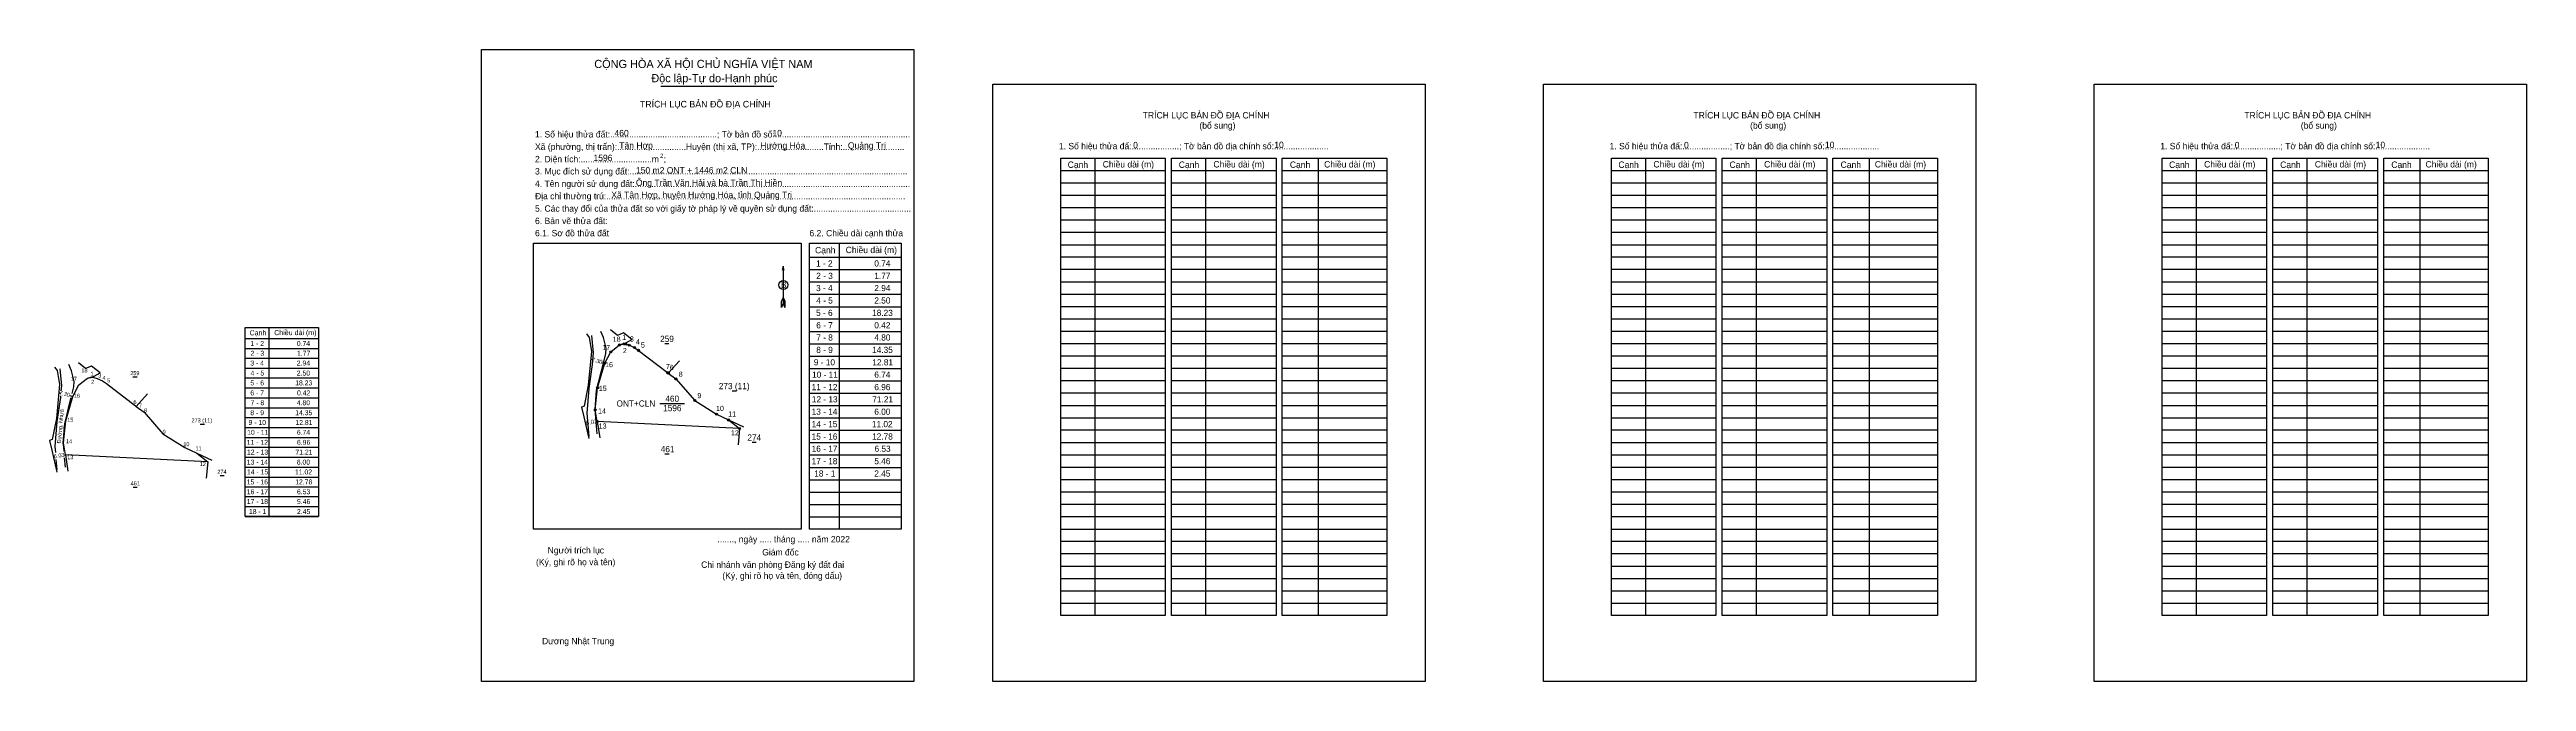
# Model space of a CAD drawing. Extents: x 550584 to 551821, y 1841080 to 1841396.
import ezdxf

# ---------------------------------------------------------------- set-up
doc = ezdxf.new("R2010")
doc.units = 0
for name, color, linetype in [('Level 1', 7, 'Continuous'), ('Level 10', 7, 'Continuous'), ('Level 11', 7, 'Continuous'), ('Level 13', 7, 'Continuous'), ('Level 2', 7, 'Continuous'), ('Level 22', 7, 'Continuous'), ('Level 23', 7, 'Continuous'), ('Level 27', 7, 'Continuous'), ('Level 36', 7, 'Continuous'), ('Level 52', 7, 'Continuous'), ('Level 6', 7, 'Continuous'), ('Level 7', 7, 'Continuous'), ('Level 9', 7, 'Continuous')]:
    doc.layers.add(name, color=color, linetype=linetype)

msp = doc.modelspace()

# ---------------------------------------------------------------- linework, layer by layer
at = {"layer": 'Level 1'}
for p, q in [((550799.4, 1841396.4), (550799.4, 1841396.4)), ((551054.8, 1841379.1), (551054.8, 1841379.1)), ((551105.7, 1841342.1), (551105.7, 1841113.5)), ((551161, 1841342.1), (551161, 1841113.5)), ((551217.4, 1841342.1), (551217.4, 1841113.5)), ((551380.8, 1841342.1), (551380.8, 1841113.5)), ((551436.1, 1841342.1), (551436.1, 1841113.5)), ((551492.5, 1841342.1), (551492.5, 1841113.5)), ((551655.9, 1841342.1), (551655.9, 1841113.5)), ((551711.2, 1841342.1), (551711.2, 1841113.5)), ((551767.6, 1841342.1), (551767.6, 1841113.5)), ((551088.7, 1841335.9), (551140.9, 1841335.9)), ((551088.7, 1841329.7), (551140.9, 1841329.7)), ((551144, 1841335.9), (551196.3, 1841335.9)), ((551144, 1841329.7), (551196.3, 1841329.7)), ((551199.4, 1841335.9), (551251.6, 1841335.9)), ((551199.4, 1841329.7), (551251.6, 1841329.7)), ((551363.8, 1841335.9), (551416, 1841335.9)), ((551363.8, 1841329.7), (551416, 1841329.7)), ((551419.1, 1841335.9), (551471.4, 1841335.9)), ((551419.1, 1841329.7), (551471.4, 1841329.7)), ((551474.5, 1841335.9), (551526.7, 1841335.9)), ((551474.5, 1841329.7), (551526.7, 1841329.7)), ((551638.9, 1841335.9), (551691.1, 1841335.9)), ((551638.9, 1841329.7), (551691.1, 1841329.7)), ((551694.3, 1841335.9), (551746.5, 1841335.9)), ((551694.3, 1841329.7), (551746.5, 1841329.7)), ((551749.6, 1841335.9), (551801.8, 1841335.9)), ((551749.6, 1841329.7), (551801.8, 1841329.7)), ((551088.7, 1841323.5), (551140.9, 1841323.5)), ((551088.7, 1841317.4), (551140.9, 1841317.4)), ((551144, 1841323.5), (551196.3, 1841323.5)), ((551144, 1841317.4), (551196.3, 1841317.4)), ((551199.4, 1841323.5), (551251.6, 1841323.5)), ((551199.4, 1841317.4), (551251.6, 1841317.4)), ((551363.8, 1841323.5), (551416, 1841323.5)), ((551363.8, 1841317.4), (551416, 1841317.4)), ((551419.1, 1841323.5), (551471.4, 1841323.5)), ((551419.1, 1841317.4), (551471.4, 1841317.4)), ((551474.5, 1841323.5), (551526.7, 1841323.5)), ((551474.5, 1841317.4), (551526.7, 1841317.4)), ((551638.9, 1841323.5), (551691.1, 1841323.5)), ((551638.9, 1841317.4), (551691.1, 1841317.4)), ((551694.3, 1841323.5), (551746.5, 1841323.5)), ((551694.3, 1841317.4), (551746.5, 1841317.4)), ((551749.6, 1841323.5), (551801.8, 1841323.5)), ((551749.6, 1841317.4), (551801.8, 1841317.4)), ((551088.7, 1841311.2), (551140.9, 1841311.2)), ((551088.7, 1841305), (551140.9, 1841305)), ((551144, 1841311.2), (551196.3, 1841311.2)), ((551144, 1841305), (551196.3, 1841305)), ((551199.4, 1841311.2), (551251.6, 1841311.2)), ((551199.4, 1841305), (551251.6, 1841305)), ((551363.8, 1841311.2), (551416, 1841311.2)), ((551363.8, 1841305), (551416, 1841305)), ((551419.1, 1841311.2), (551471.4, 1841311.2)), ((551419.1, 1841305), (551471.4, 1841305)), ((551474.5, 1841311.2), (551526.7, 1841311.2)), ((551474.5, 1841305), (551526.7, 1841305)), ((551638.9, 1841311.2), (551691.1, 1841311.2)), ((551638.9, 1841305), (551691.1, 1841305)), ((551694.3, 1841311.2), (551746.5, 1841311.2)), ((551694.3, 1841305), (551746.5, 1841305)), ((551749.6, 1841311.2), (551801.8, 1841311.2)), ((551749.6, 1841305), (551801.8, 1841305)), ((550825.4, 1841299.5), (550825.4, 1841299.5)), ((550963.2, 1841292.6), (551009, 1841292.6)), ((550978.1, 1841299.5), (550978.1, 1841156.6)), ((551088.7, 1841298.8), (551140.9, 1841298.8)), ((551088.7, 1841292.7), (551140.9, 1841292.7)), ((551144, 1841298.8), (551196.3, 1841298.8)), ((551144, 1841292.7), (551196.3, 1841292.7)), ((551199.4, 1841298.8), (551251.6, 1841298.8)), ((551199.4, 1841292.7), (551251.6, 1841292.7)), ((551363.8, 1841298.8), (551416, 1841298.8)), ((551363.8, 1841292.7), (551416, 1841292.7)), ((551419.1, 1841298.8), (551471.4, 1841298.8)), ((551419.1, 1841292.7), (551471.4, 1841292.7)), ((551474.5, 1841298.8), (551526.7, 1841298.8)), ((551474.5, 1841292.7), (551526.7, 1841292.7)), ((551638.9, 1841298.8), (551691.1, 1841298.8)), ((551638.9, 1841292.7), (551691.1, 1841292.7)), ((551694.3, 1841298.8), (551746.5, 1841298.8)), ((551694.3, 1841292.7), (551746.5, 1841292.7)), ((551749.6, 1841298.8), (551801.8, 1841298.8)), ((551749.6, 1841292.7), (551801.8, 1841292.7)), ((550950.1, 1841288.1), (550950.1, 1841269.4)), ((550963.2, 1841286.4), (551009, 1841286.4)), ((550963.2, 1841280.2), (551009, 1841280.2)), ((551088.7, 1841286.5), (551140.9, 1841286.5)), ((551088.7, 1841280.3), (551140.9, 1841280.3)), ((551144, 1841286.5), (551196.3, 1841286.5)), ((551144, 1841280.3), (551196.3, 1841280.3)), ((551199.4, 1841286.5), (551251.6, 1841286.5)), ((551199.4, 1841280.3), (551251.6, 1841280.3)), ((551363.8, 1841286.5), (551416, 1841286.5)), ((551363.8, 1841280.3), (551416, 1841280.3)), ((551419.1, 1841286.5), (551471.4, 1841286.5)), ((551419.1, 1841280.3), (551471.4, 1841280.3)), ((551474.5, 1841286.5), (551526.7, 1841286.5)), ((551474.5, 1841280.3), (551526.7, 1841280.3)), ((551638.9, 1841286.5), (551691.1, 1841286.5)), ((551638.9, 1841280.3), (551691.1, 1841280.3)), ((551694.3, 1841286.5), (551746.5, 1841286.5)), ((551694.3, 1841280.3), (551746.5, 1841280.3)), ((551749.6, 1841286.5), (551801.8, 1841286.5)), ((551749.6, 1841280.3), (551801.8, 1841280.3)), ((550950.1, 1841272.5), (550949.3, 1841270.6)), ((550949.3, 1841267.5), (550949.3, 1841270.6)), ((550950.1, 1841269.4), (550949.3, 1841267.5)), ((550950.1, 1841272.5), (550950.9, 1841270.6)), ((550950.1, 1841272.2), (550950.9, 1841270.3)), ((550950.1, 1841271.9), (550950.9, 1841270)), ((550950.1, 1841271.7), (550950.9, 1841269.7)), ((550950.1, 1841271.4), (550950.9, 1841269.5)), ((550950.1, 1841271.1), (550950.9, 1841269.2)), ((550950.1, 1841270.9), (550950.9, 1841268.9)), ((550950.1, 1841270.6), (550950.9, 1841268.6)), ((550950.1, 1841270.3), (550950.9, 1841268.4)), ((550950.1, 1841270.1), (550950.9, 1841268.1)), ((550950.1, 1841269.8), (550950.9, 1841267.8)), ((550950.1, 1841269.4), (550950.9, 1841267.5)), ((550950.9, 1841267.5), (550950.9, 1841270.6)), ((550963.2, 1841274), (551009, 1841274)), ((550963.2, 1841267.8), (551009, 1841267.8)), ((551088.7, 1841274.1), (551140.9, 1841274.1)), ((551088.7, 1841267.9), (551140.9, 1841267.9)), ((551144, 1841274.1), (551196.3, 1841274.1)), ((551144, 1841267.9), (551196.3, 1841267.9)), ((551199.4, 1841274.1), (551251.6, 1841274.1)), ((551199.4, 1841267.9), (551251.6, 1841267.9)), ((551363.8, 1841274.1), (551416, 1841274.1)), ((551363.8, 1841267.9), (551416, 1841267.9)), ((551419.1, 1841274.1), (551471.4, 1841274.1)), ((551419.1, 1841267.9), (551471.4, 1841267.9)), ((551474.5, 1841274.1), (551526.7, 1841274.1)), ((551474.5, 1841267.9), (551526.7, 1841267.9)), ((551638.9, 1841274.1), (551691.1, 1841274.1)), ((551638.9, 1841267.9), (551691.1, 1841267.9)), ((551694.3, 1841274.1), (551746.5, 1841274.1)), ((551694.3, 1841267.9), (551746.5, 1841267.9)), ((551749.6, 1841274.1), (551801.8, 1841274.1)), ((551749.6, 1841267.9), (551801.8, 1841267.9)), ((550963.2, 1841261.7), (551009, 1841261.7)), ((550963.2, 1841255.5), (551009, 1841255.5)), ((551088.7, 1841261.8), (551140.9, 1841261.8)), ((551088.7, 1841255.6), (551140.9, 1841255.6)), ((551144, 1841261.8), (551196.3, 1841261.8)), ((551144, 1841255.6), (551196.3, 1841255.6)), ((551199.4, 1841261.8), (551251.6, 1841261.8)), ((551199.4, 1841255.6), (551251.6, 1841255.6)), ((551363.8, 1841261.8), (551416, 1841261.8)), ((551363.8, 1841255.6), (551416, 1841255.6)), ((551419.1, 1841261.8), (551471.4, 1841261.8)), ((551419.1, 1841255.6), (551471.4, 1841255.6)), ((551474.5, 1841261.8), (551526.7, 1841261.8)), ((551474.5, 1841255.6), (551526.7, 1841255.6)), ((551638.9, 1841261.8), (551691.1, 1841261.8)), ((551638.9, 1841255.6), (551691.1, 1841255.6)), ((551694.3, 1841261.8), (551746.5, 1841261.8)), ((551694.3, 1841255.6), (551746.5, 1841255.6)), ((551749.6, 1841261.8), (551801.8, 1841261.8)), ((551749.6, 1841255.6), (551801.8, 1841255.6)), ((550963.2, 1841249.3), (551009, 1841249.3)), ((550963.2, 1841243.1), (551009, 1841243.1)), ((551088.7, 1841249.4), (551140.9, 1841249.4)), ((551088.7, 1841243.2), (551140.9, 1841243.2)), ((551144, 1841249.4), (551196.3, 1841249.4)), ((551144, 1841243.2), (551196.3, 1841243.2)), ((551199.4, 1841249.4), (551251.6, 1841249.4)), ((551199.4, 1841243.2), (551251.6, 1841243.2)), ((551363.8, 1841249.4), (551416, 1841249.4)), ((551363.8, 1841243.2), (551416, 1841243.2)), ((551419.1, 1841249.4), (551471.4, 1841249.4)), ((551419.1, 1841243.2), (551471.4, 1841243.2)), ((551474.5, 1841249.4), (551526.7, 1841249.4)), ((551474.5, 1841243.2), (551526.7, 1841243.2)), ((551638.9, 1841249.4), (551691.1, 1841249.4)), ((551638.9, 1841243.2), (551691.1, 1841243.2)), ((551694.3, 1841249.4), (551746.5, 1841249.4)), ((551694.3, 1841243.2), (551746.5, 1841243.2)), ((551749.6, 1841249.4), (551801.8, 1841249.4)), ((551749.6, 1841243.2), (551801.8, 1841243.2)), ((550963.2, 1841237), (551009, 1841237)), ((550963.2, 1841230.8), (551009, 1841230.8)), ((551088.7, 1841237.1), (551140.9, 1841237.1)), ((551088.7, 1841230.9), (551140.9, 1841230.9)), ((551144, 1841237.1), (551196.3, 1841237.1)), ((551144, 1841230.9), (551196.3, 1841230.9)), ((551199.4, 1841237.1), (551251.6, 1841237.1)), ((551199.4, 1841230.9), (551251.6, 1841230.9)), ((551363.8, 1841237.1), (551416, 1841237.1)), ((551363.8, 1841230.9), (551416, 1841230.9)), ((551419.1, 1841237.1), (551471.4, 1841237.1)), ((551419.1, 1841230.9), (551471.4, 1841230.9)), ((551474.5, 1841237.1), (551526.7, 1841237.1)), ((551474.5, 1841230.9), (551526.7, 1841230.9)), ((551638.9, 1841237.1), (551691.1, 1841237.1)), ((551638.9, 1841230.9), (551691.1, 1841230.9)), ((551694.3, 1841237.1), (551746.5, 1841237.1)), ((551694.3, 1841230.9), (551746.5, 1841230.9)), ((551749.6, 1841237.1), (551801.8, 1841237.1)), ((551749.6, 1841230.9), (551801.8, 1841230.9)), ((550963.2, 1841224.6), (551009, 1841224.6)), ((550963.2, 1841218.4), (551009, 1841218.4)), ((551088.7, 1841224.7), (551140.9, 1841224.7)), ((551088.7, 1841218.5), (551140.9, 1841218.5)), ((551144, 1841224.7), (551196.3, 1841224.7)), ((551144, 1841218.5), (551196.3, 1841218.5)), ((551199.4, 1841224.7), (551251.6, 1841224.7)), ((551199.4, 1841218.5), (551251.6, 1841218.5)), ((551363.8, 1841224.7), (551416, 1841224.7)), ((551363.8, 1841218.5), (551416, 1841218.5)), ((551419.1, 1841224.7), (551471.4, 1841224.7)), ((551419.1, 1841218.5), (551471.4, 1841218.5)), ((551474.5, 1841224.7), (551526.7, 1841224.7)), ((551474.5, 1841218.5), (551526.7, 1841218.5)), ((551638.9, 1841224.7), (551691.1, 1841224.7)), ((551638.9, 1841218.5), (551691.1, 1841218.5)), ((551694.3, 1841224.7), (551746.5, 1841224.7)), ((551694.3, 1841218.5), (551746.5, 1841218.5)), ((551749.6, 1841224.7), (551801.8, 1841224.7)), ((551749.6, 1841218.5), (551801.8, 1841218.5)), ((550963.2, 1841212.2), (551009, 1841212.2)), ((550963.2, 1841206.1), (551009, 1841206.1)), ((551088.7, 1841212.3), (551140.9, 1841212.3)), ((551088.7, 1841206.2), (551140.9, 1841206.2)), ((551144, 1841212.3), (551196.3, 1841212.3)), ((551144, 1841206.2), (551196.3, 1841206.2)), ((551199.4, 1841212.3), (551251.6, 1841212.3)), ((551199.4, 1841206.2), (551251.6, 1841206.2)), ((551363.8, 1841212.3), (551416, 1841212.3)), ((551363.8, 1841206.2), (551416, 1841206.2)), ((551419.1, 1841212.3), (551471.4, 1841212.3)), ((551419.1, 1841206.2), (551471.4, 1841206.2)), ((551474.5, 1841212.3), (551526.7, 1841212.3)), ((551474.5, 1841206.2), (551526.7, 1841206.2)), ((551638.9, 1841212.3), (551691.1, 1841212.3)), ((551638.9, 1841206.2), (551691.1, 1841206.2)), ((551694.3, 1841212.3), (551746.5, 1841212.3)), ((551694.3, 1841206.2), (551746.5, 1841206.2)), ((551749.6, 1841212.3), (551801.8, 1841212.3)), ((551749.6, 1841206.2), (551801.8, 1841206.2)), ((550963.2, 1841199.9), (551009, 1841199.9)), ((550963.2, 1841193.7), (551009, 1841193.7)), ((551088.7, 1841200), (551140.9, 1841200)), ((551088.7, 1841193.8), (551140.9, 1841193.8)), ((551144, 1841200), (551196.3, 1841200)), ((551144, 1841193.8), (551196.3, 1841193.8)), ((551199.4, 1841200), (551251.6, 1841200)), ((551199.4, 1841193.8), (551251.6, 1841193.8)), ((551363.8, 1841200), (551416, 1841200)), ((551363.8, 1841193.8), (551416, 1841193.8)), ((551419.1, 1841200), (551471.4, 1841200)), ((551419.1, 1841193.8), (551471.4, 1841193.8)), ((551474.5, 1841200), (551526.7, 1841200)), ((551474.5, 1841193.8), (551526.7, 1841193.8)), ((551638.9, 1841200), (551691.1, 1841200)), ((551638.9, 1841193.8), (551691.1, 1841193.8)), ((551694.3, 1841200), (551746.5, 1841200)), ((551694.3, 1841193.8), (551746.5, 1841193.8)), ((551749.6, 1841200), (551801.8, 1841200)), ((551749.6, 1841193.8), (551801.8, 1841193.8)), ((550963.2, 1841187.5), (551009, 1841187.5)), ((550963.2, 1841181.3), (551009, 1841181.3)), ((551088.7, 1841187.6), (551140.9, 1841187.6)), ((551088.7, 1841181.4), (551140.9, 1841181.4)), ((551144, 1841187.6), (551196.3, 1841187.6)), ((551144, 1841181.4), (551196.3, 1841181.4)), ((551199.4, 1841187.6), (551251.6, 1841187.6)), ((551199.4, 1841181.4), (551251.6, 1841181.4)), ((551363.8, 1841187.6), (551416, 1841187.6)), ((551363.8, 1841181.4), (551416, 1841181.4)), ((551419.1, 1841187.6), (551471.4, 1841187.6)), ((551419.1, 1841181.4), (551471.4, 1841181.4)), ((551474.5, 1841187.6), (551526.7, 1841187.6)), ((551474.5, 1841181.4), (551526.7, 1841181.4)), ((551638.9, 1841187.6), (551691.1, 1841187.6)), ((551638.9, 1841181.4), (551691.1, 1841181.4)), ((551694.3, 1841187.6), (551746.5, 1841187.6)), ((551694.3, 1841181.4), (551746.5, 1841181.4)), ((551749.6, 1841187.6), (551801.8, 1841187.6)), ((551749.6, 1841181.4), (551801.8, 1841181.4)), ((550963.2, 1841175.2), (551009, 1841175.2)), ((550963.2, 1841169), (551009, 1841169)), ((551088.7, 1841175.3), (551140.9, 1841175.3)), ((551088.7, 1841169.1), (551140.9, 1841169.1)), ((551144, 1841175.3), (551196.3, 1841175.3)), ((551144, 1841169.1), (551196.3, 1841169.1)), ((551199.4, 1841175.3), (551251.6, 1841175.3)), ((551199.4, 1841169.1), (551251.6, 1841169.1)), ((551363.8, 1841175.3), (551416, 1841175.3)), ((551363.8, 1841169.1), (551416, 1841169.1)), ((551419.1, 1841175.3), (551471.4, 1841175.3)), ((551419.1, 1841169.1), (551471.4, 1841169.1)), ((551474.5, 1841175.3), (551526.7, 1841175.3)), ((551474.5, 1841169.1), (551526.7, 1841169.1)), ((551638.9, 1841175.3), (551691.1, 1841175.3)), ((551638.9, 1841169.1), (551691.1, 1841169.1)), ((551694.3, 1841175.3), (551746.5, 1841175.3)), ((551694.3, 1841169.1), (551746.5, 1841169.1)), ((551749.6, 1841175.3), (551801.8, 1841175.3)), ((551749.6, 1841169.1), (551801.8, 1841169.1)), ((550959.1, 1841156.6), (550959.1, 1841156.6)), ((550963.2, 1841162.8), (551009, 1841162.8)), ((551088.7, 1841162.9), (551140.9, 1841162.9)), ((551088.7, 1841156.7), (551140.9, 1841156.7)), ((551144, 1841162.9), (551196.3, 1841162.9)), ((551144, 1841156.7), (551196.3, 1841156.7)), ((551199.4, 1841162.9), (551251.6, 1841162.9)), ((551199.4, 1841156.7), (551251.6, 1841156.7)), ((551363.8, 1841162.9), (551416, 1841162.9)), ((551363.8, 1841156.7), (551416, 1841156.7)), ((551419.1, 1841162.9), (551471.4, 1841162.9)), ((551419.1, 1841156.7), (551471.4, 1841156.7)), ((551474.5, 1841162.9), (551526.7, 1841162.9)), ((551474.5, 1841156.7), (551526.7, 1841156.7)), ((551638.9, 1841162.9), (551691.1, 1841162.9)), ((551638.9, 1841156.7), (551691.1, 1841156.7)), ((551694.3, 1841162.9), (551746.5, 1841162.9)), ((551694.3, 1841156.7), (551746.5, 1841156.7)), ((551749.6, 1841162.9), (551801.8, 1841162.9)), ((551749.6, 1841156.7), (551801.8, 1841156.7)), ((551088.7, 1841150.6), (551140.9, 1841150.6)), ((551088.7, 1841144.4), (551140.9, 1841144.4)), ((551144, 1841150.6), (551196.3, 1841150.6)), ((551144, 1841144.4), (551196.3, 1841144.4)), ((551199.4, 1841150.6), (551251.6, 1841150.6)), ((551199.4, 1841144.4), (551251.6, 1841144.4)), ((551363.8, 1841150.6), (551416, 1841150.6)), ((551363.8, 1841144.4), (551416, 1841144.4)), ((551419.1, 1841150.6), (551471.4, 1841150.6)), ((551419.1, 1841144.4), (551471.4, 1841144.4)), ((551474.5, 1841150.6), (551526.7, 1841150.6)), ((551474.5, 1841144.4), (551526.7, 1841144.4)), ((551638.9, 1841150.6), (551691.1, 1841150.6)), ((551638.9, 1841144.4), (551691.1, 1841144.4)), ((551694.3, 1841150.6), (551746.5, 1841150.6)), ((551694.3, 1841144.4), (551746.5, 1841144.4)), ((551749.6, 1841150.6), (551801.8, 1841150.6)), ((551749.6, 1841144.4), (551801.8, 1841144.4)), ((551088.7, 1841138.2), (551140.9, 1841138.2)), ((551088.7, 1841132), (551140.9, 1841132)), ((551144, 1841138.2), (551196.3, 1841138.2)), ((551144, 1841132), (551196.3, 1841132)), ((551199.4, 1841138.2), (551251.6, 1841138.2)), ((551199.4, 1841132), (551251.6, 1841132)), ((551363.8, 1841138.2), (551416, 1841138.2)), ((551363.8, 1841132), (551416, 1841132)), ((551419.1, 1841138.2), (551471.4, 1841138.2)), ((551419.1, 1841132), (551471.4, 1841132)), ((551474.5, 1841138.2), (551526.7, 1841138.2)), ((551474.5, 1841132), (551526.7, 1841132)), ((551638.9, 1841138.2), (551691.1, 1841138.2)), ((551638.9, 1841132), (551691.1, 1841132)), ((551694.3, 1841138.2), (551746.5, 1841138.2)), ((551694.3, 1841132), (551746.5, 1841132)), ((551749.6, 1841138.2), (551801.8, 1841138.2)), ((551749.6, 1841132), (551801.8, 1841132)), ((551088.7, 1841125.8), (551140.9, 1841125.8)), ((551088.7, 1841119.7), (551140.9, 1841119.7)), ((551144, 1841125.8), (551196.3, 1841125.8)), ((551144, 1841119.7), (551196.3, 1841119.7)), ((551199.4, 1841125.8), (551251.6, 1841125.8)), ((551199.4, 1841119.7), (551251.6, 1841119.7)), ((551363.8, 1841125.8), (551416, 1841125.8)), ((551363.8, 1841119.7), (551416, 1841119.7)), ((551419.1, 1841125.8), (551471.4, 1841125.8)), ((551419.1, 1841119.7), (551471.4, 1841119.7)), ((551474.5, 1841125.8), (551526.7, 1841125.8)), ((551474.5, 1841119.7), (551526.7, 1841119.7)), ((551638.9, 1841125.8), (551691.1, 1841125.8)), ((551638.9, 1841119.7), (551691.1, 1841119.7)), ((551694.3, 1841125.8), (551746.5, 1841125.8)), ((551694.3, 1841119.7), (551746.5, 1841119.7)), ((551749.6, 1841125.8), (551801.8, 1841125.8)), ((551749.6, 1841119.7), (551801.8, 1841119.7)), ((551015.4, 1841080.5), (551015.4, 1841080.5)), ((551270.7, 1841080.5), (551270.7, 1841080.5))]:
    msp.add_line(p, q, dxfattribs=at)
for points in [[(551088.7, 1841342.1), (551140.9, 1841342.1), (551140.9, 1841113.5), (551088.7, 1841113.5)], [(551144, 1841342.1), (551196.3, 1841342.1), (551196.3, 1841113.5), (551144, 1841113.5)], [(551199.4, 1841342.1), (551251.6, 1841342.1), (551251.6, 1841113.5), (551199.4, 1841113.5)], [(551363.8, 1841342.1), (551416, 1841342.1), (551416, 1841113.5), (551363.8, 1841113.5)], [(551419.1, 1841342.1), (551471.4, 1841342.1), (551471.4, 1841113.5), (551419.1, 1841113.5)], [(551474.5, 1841342.1), (551526.7, 1841342.1), (551526.7, 1841113.5), (551474.5, 1841113.5)], [(551638.9, 1841342.1), (551691.1, 1841342.1), (551691.1, 1841113.5), (551638.9, 1841113.5)], [(551694.3, 1841342.1), (551746.5, 1841342.1), (551746.5, 1841113.5), (551694.3, 1841113.5)], [(551749.6, 1841342.1), (551801.8, 1841342.1), (551801.8, 1841113.5), (551749.6, 1841113.5)], [(550825.4, 1841299.5), (550959.1, 1841299.5), (550959.1, 1841156.6), (550825.4, 1841156.6)], [(550963.2, 1841299.5), (551009, 1841299.5), (551009, 1841156.6), (550963.2, 1841156.6)]]:
    msp.add_lwpolyline(points, close=True, dxfattribs=at)
msp.add_lwpolyline([(550950.6, 1841286.1), (550950.1, 1841288.1), (550949.6, 1841286.1)], dxfattribs=at)
msp.add_circle((550950.1, 1841278.7), 2.28, dxfattribs=at)
at = {"layer": 'Level 10'}
for p, q in [((550853.9, 1841241.6), (550855, 1841241.2)), ((550859.4, 1841240), (550860.9, 1841239.6))]:
    msp.add_line(p, q, dxfattribs=at)
msp.add_lwpolyline([(550892.7, 1841234.6), (550896.5, 1841231.7), (550905.9, 1841220.9), (550916.8, 1841214.1), (550922.8, 1841211.2), (550928.3, 1841206.9), (550857.2, 1841210.4), (550856.2, 1841216.3), (550857.4, 1841227.3), (550860.9, 1841239.6), (550864, 1841245.3), (550868.3, 1841248.7), (550870.7, 1841249.2), (550871.4, 1841249.1), (550873.1, 1841248.6), (550875.8, 1841247.4), (550877.8, 1841246), (550892.3, 1841234.9)], close=True, dxfattribs=at)
at = {"layer": 'Level 11'}
for centre in [(550864, 1841245.3), (550868.3, 1841248.7), (550870.7, 1841249.2), (550871.4, 1841249.1), (550873.1, 1841248.6), (550875.8, 1841247.4), (550877.8, 1841246), (550860.9, 1841239.6), (550892.3, 1841234.9), (550892.7, 1841234.6), (550892.7, 1841234.6), (550896.5, 1841231.7), (550857.4, 1841227.3), (550905.9, 1841220.9), (550856.2, 1841216.3), (550857.2, 1841210.4), (550916.8, 1841214.1), (550922.8, 1841211.2), (550928.3, 1841206.9)]:
    msp.add_circle(centre, 0.515, dxfattribs=at)
at = {"layer": 'Level 13'}
for p, q in [((550889, 1841378.1), (550945.4, 1841378.1)), ((550851.2, 1841209.4), (550851.6, 1841209.5)), ((550856.8, 1841210.3), (550857.2, 1841210.4))]:
    msp.add_line(p, q, dxfattribs=at)
at = {"layer": 'Level 2'}
for points in [[(550799.4, 1841396.4), (551015.4, 1841396.4), (551015.4, 1841080.5), (550799.4, 1841080.5)], [(551054.8, 1841379.1), (551270.7, 1841379.1), (551270.7, 1841080.5), (551054.8, 1841080.5)], [(551329.9, 1841379.1), (551545.8, 1841379.1), (551545.8, 1841080.5), (551329.9, 1841080.5)], [(551605, 1841379.1), (551820.9, 1841379.1), (551820.9, 1841080.5), (551605, 1841080.5)]]:
    msp.add_lwpolyline(points, close=True, dxfattribs=at)
at = {"layer": 'Level 22'}
for p, q in [((550860.3, 1841252.4), (550858.9, 1841255.5)), ((550854.4, 1841253.4), (550855.2, 1841244.8)), ((550855.2, 1841244.8), (550854.7, 1841239)), ((550859.3, 1841235.8), (550861.5, 1841244.3)), ((550861.6, 1841247.1), (550860.3, 1841252.4)), ((550861.5, 1841244.3), (550861.6, 1841247.1)), ((550854.7, 1841239), (550853, 1841227)), ((550857.9, 1841230), (550859.3, 1841235.8)), ((550853, 1841227), (550852, 1841214.6)), ((550856.1, 1841216.4), (550856.9, 1841226.1)), ((550856.9, 1841226.1), (550857.9, 1841230)), ((550852, 1841214.6), (550853, 1841203)), ((550856.4, 1841214.2), (550856.1, 1841216.4)), ((550857.2, 1841204.2), (550856.4, 1841214.2))]:
    msp.add_line(p, q, dxfattribs=at)
at = {"layer": 'Level 23'}
for p, q in [((550851.8, 1841254.3), (550853.1, 1841252.5)), ((550853.1, 1841252.5), (550854.3, 1841245.6))]:
    msp.add_line(p, q, dxfattribs=at)
for points in [[(550857.2, 1841210.4), (550856.2, 1841216.3), (550857.4, 1841227.3), (550860.9, 1841239.6), (550864, 1841245.3), (550868.3, 1841248.7), (550871.5, 1841249.7), (550874.5, 1841251.4), (550870.3, 1841254.7), (550867.3, 1841253.5), (550863.8, 1841256.3)], [(550854.3, 1841245.5), (550852.7, 1841228.6), (550850.6, 1841218.1), (550849.3, 1841217.6), (550850.5, 1841212.7), (550853, 1841201.9)]]:
    msp.add_lwpolyline(points, dxfattribs=at)
at = {"layer": 'Level 27'}
for p, q in [((550892.7, 1841234.6), (550898.2, 1841240.8)), ((550857.2, 1841210.4), (550858.5, 1841202.3)), ((550922.8, 1841211.2), (550930.3, 1841207.7)), ((550928.3, 1841206.9), (550927.6, 1841198.7))]:
    msp.add_line(p, q, dxfattribs=at)
at = {"layer": 'Level 7'}
for p, q in [((550681.3, 1841257.5), (550717.9, 1841257.5)), ((550681.3, 1841163), (550681.3, 1841257.5)), ((550693.1, 1841257.5), (550693.1, 1841163)), ((550717.9, 1841257.5), (550717.9, 1841163)), ((550681.3, 1841251.9), (550717.9, 1841251.9)), ((550681.3, 1841247), (550717.9, 1841247)), ((550586.1, 1841237.6), (550587.4, 1841235.9)), ((550587.4, 1841235.9), (550588.6, 1841229)), ((550588.7, 1841236.8), (550589.5, 1841228.2)), ((550594.6, 1841235.8), (550593.2, 1841238.9)), ((550595.9, 1841230.5), (550594.6, 1841235.8)), ((550595.8, 1841227.7), (550595.9, 1841230.5)), ((550625.2, 1841232.8), (550627.3, 1841232.8)), ((550681.3, 1841242.1), (550717.9, 1841242.1)), ((550681.3, 1841237.1), (550717.9, 1841237.1)), ((550681.3, 1841232.2), (550717.9, 1841232.2)), ((550589, 1841222.4), (550587.3, 1841210.4)), ((550588.2, 1841225), (550589.3, 1841224.6)), ((550589.1, 1841223.2), (550589, 1841222.4)), ((550589.5, 1841228.2), (550589.3, 1841225.8)), ((550592.2, 1841213.4), (550593.5, 1841219.2)), ((550593.5, 1841219.2), (550594.4, 1841222.5)), ((550593.7, 1841223.4), (550595.2, 1841223)), ((550594.9, 1841224.4), (550595.8, 1841227.7)), ((550626.9, 1841218), (550632.5, 1841224.2)), ((550681.3, 1841227.2), (550717.9, 1841227.2)), ((550681.3, 1841222.3), (550717.9, 1841222.3)), ((550587.3, 1841210.4), (550586.2, 1841198)), ((550590.4, 1841199.8), (550591.2, 1841209.5)), ((550591.2, 1841209.5), (550592.2, 1841213.4)), ((550658.9, 1841209.1), (550661, 1841209.1)), ((550681.3, 1841217.3), (550717.9, 1841217.3)), ((550681.3, 1841212.4), (550717.9, 1841212.4)), ((550681.3, 1841207.5), (550717.9, 1841207.5)), ((550586.2, 1841198), (550586.5, 1841194.9)), ((550590.7, 1841197.6), (550590.4, 1841199.8)), ((550590.9, 1841195.5), (550590.7, 1841197.6)), ((550591.1, 1841193.7), (550591.5, 1841193.8)), ((550591.5, 1841193.8), (550592.8, 1841185.7)), ((550657.1, 1841194.6), (550664.6, 1841191.1)), ((550681.3, 1841202.5), (550717.9, 1841202.5)), ((550681.3, 1841197.6), (550717.9, 1841197.6)), ((550585.5, 1841192.8), (550585.8, 1841192.9)), ((550586.8, 1841191.5), (550587.3, 1841186.4)), ((550591.5, 1841187.6), (550591.1, 1841192.3)), ((550662.6, 1841190.3), (550661.9, 1841182.1)), ((550668.8, 1841183.5), (550670.9, 1841183.5)), ((550681.3, 1841192.6), (550717.9, 1841192.6)), ((550681.3, 1841187.7), (550717.9, 1841187.7)), ((550681.3, 1841182.7), (550717.9, 1841182.7)), ((550625.3, 1841177.7), (550627.4, 1841177.7)), ((550681.3, 1841177.8), (550717.9, 1841177.8)), ((550681.3, 1841172.9), (550717.9, 1841172.9)), ((550681.3, 1841167.9), (550717.9, 1841167.9)), ((550681.3, 1841163), (550717.9, 1841163)), ((550717.9, 1841163), (550681.3, 1841163))]:
    msp.add_line(p, q, dxfattribs=at)
for points in [[(550591.5, 1841193.8), (550590.5, 1841199.7), (550591.7, 1841210.7), (550595.2, 1841223), (550598.3, 1841228.7), (550602.6, 1841232.1), (550605.8, 1841233.1), (550608.8, 1841234.8), (550604.6, 1841238.1), (550601.6, 1841236.9), (550598.1, 1841239.7)], [(550588.5, 1841228.9), (550587, 1841212), (550584.9, 1841201.5), (550583.6, 1841201), (550584.7, 1841196.1), (550587.3, 1841185.2)]]:
    msp.add_lwpolyline(points, dxfattribs=at)
msp.add_lwpolyline([(550626.9, 1841218), (550630.8, 1841215.1), (550640.2, 1841204.3), (550651.1, 1841197.5), (550657.1, 1841194.6), (550662.6, 1841190.3), (550591.5, 1841193.8), (550590.5, 1841199.7), (550591.7, 1841210.7), (550595.2, 1841223), (550598.3, 1841228.7), (550602.6, 1841232.1), (550605, 1841232.6), (550605.7, 1841232.5), (550607.4, 1841232), (550610.1, 1841230.8), (550612.1, 1841229.4), (550626.6, 1841218.3)], close=True, dxfattribs=at)
at = {"layer": 'Level 9'}
for p, q in [((550890.9, 1841249.4), (550893, 1841249.4)), ((550888.4, 1841219.5), (550900.7, 1841219.5)), ((550924.6, 1841225.7), (550926.7, 1841225.7)), ((550891, 1841194.3), (550893.1, 1841194.3)), ((550934.5, 1841200.1), (550936.6, 1841200.1))]:
    msp.add_line(p, q, dxfattribs=at)

# ---------------------------------------------------------------- texts
at = {"layer": 'Level 1'}
for s, height, p in [('TRÍCH LỤC BẢN ĐỒ ĐỊA CHÍNH', 3.295, (550878.5, 1841367.4)), ('1. Số hiệu thửa đất:.............................................; Tờ bản đồ số:.........................................................', 3.1922, (550826.1, 1841352.4)), ('TRÍCH LỤC BẢN ĐỒ ĐỊA CHÍNH', 3.192, (551129.7, 1841361.9)), ('(bổ sung)', 3.19, (551158, 1841356.8)), ('TRÍCH LỤC BẢN ĐỒ ĐỊA CHÍNH', 3.192, (551404.8, 1841361.9)), ('(bổ sung)', 3.19, (551433.1, 1841356.8)), ('TRÍCH LỤC BẢN ĐỒ ĐỊA CHÍNH', 3.192, (551680, 1841361.9)), ('(bổ sung)', 3.19, (551708.2, 1841356.8)), ('Xã (phường, thị trấn):.............................Huyện (thị xã, TP):............................Tỉnh:..........................', 3.1922, (550826.1, 1841346.2)), ('2. Diện tích:..............................m  ;', 3.192, (550826.1, 1841340)), ('2', 2.06, (550888.6, 1841342.2)), ('1. Số hiệu thửa đấ:....................; Tờ bản đồ địa chính số:.......................', 3.192, (551087.8, 1841346.5)), ('1. Số hiệu thửa đấ:....................; Tờ bản đồ địa chính số:.......................', 3.192, (551362.9, 1841346.5)), ('1. Số hiệu thửa đấ:....................; Tờ bản đồ địa chính số:.......................', 3.192, (551638, 1841346.5)), ('3. Mục đích sử dụng đất:.....................................................................................................................', 3.1922, (550826.1, 1841333.9)), ('4. Tên người sử dụng đất:....................................................................................................................', 3.1922, (550826.1, 1841327.7)), ('Cạnh', 3.19, (551092.2, 1841337.2)), ('Chiều dài (m)', 3.192, (551109.7, 1841337.4)), ('Cạnh', 3.19, (551147.7, 1841337.2)), ('Chiều dài (m)', 3.192, (551165, 1841337.4)), ('Cạnh', 3.19, (551203.2, 1841337.2)), ('Chiều dài (m)', 3.192, (551220.3, 1841337.4)), ('Cạnh', 3.19, (551367.3, 1841337.2)), ('Chiều dài (m)', 3.192, (551384.8, 1841337.4)), ('Cạnh', 3.19, (551422.8, 1841337.2)), ('Chiều dài (m)', 3.192, (551440.1, 1841337.4)), ('Cạnh', 3.19, (551478.3, 1841337.2)), ('Chiều dài (m)', 3.192, (551495.4, 1841337.4)), ('Cạnh', 3.19, (551642.4, 1841337.2)), ('Chiều dài (m)', 3.192, (551659.9, 1841337.4)), ('Cạnh', 3.19, (551697.9, 1841337.2)), ('Chiều dài (m)', 3.192, (551715.2, 1841337.4)), ('Cạnh', 3.19, (551753.4, 1841337.2)), ('Chiều dài (m)', 3.192, (551770.5, 1841337.4)), ('Địa chỉ thường trú:..............................................................................................................................', 3.1922, (550826.1, 1841321.5)), ('5. Các thay đổi của thửa đất so với giấy tờ pháp lý về quyền sử dụng đất:.........................................', 3.1922, (550826.1, 1841315.3)), ('6. Bản vẽ thửa đất:', 3.192, (550826.1, 1841309.1)), ('6.1. Sơ đồ thửa đất', 3.192, (550826.1, 1841303)), ('6.2. Chiều dài cạnh thửa', 3.192, (550963.2, 1841303)), ('Cạnh', 3.19, (550966, 1841294.5)), ('Chiều dài (m)', 3.192, (550981.3, 1841294.6)), ('B', 3.09, (550949, 1841277.2)), ('Người trích lục', 3.192, (550832.4, 1841144.5)), ('......., ngày ..... tháng ..... năm 2022', 3.192, (550917.2, 1841150)), ('Giám đốc', 3.19, (550939.6, 1841143.5)), ('(Ký, ghi rõ họ và tên)', 3.192, (550826.6, 1841138.6)), ('Chi nhánh văn phòng Đăng ký đất đai', 3.192, (550909.1, 1841137.3)), ('(Ký, ghi rõ họ và tên, đóng dấu)', 3.192, (550919.7, 1841131.8)), ('Dương Nhật Trung', 3.192, (550829.6, 1841099.1))]:
    msp.add_text(s, height=height, dxfattribs=at).set_placement(p)
at = {"layer": 'Level 10'}
msp.add_text('7.30', height=2, rotation=343.9622, dxfattribs=at).set_placement((550854.3, 1841240.6))
at = {"layer": 'Level 13'}
for s, height, p in [('CỘNG HÒA XÃ HỘI CHỦ NGHĨA VIỆT NAM', 4.078, (550855.7, 1841387.1)), ('Độc lập-Tự do-Hạnh phúc', 4.078, (550884.2, 1841380)), ('ONT+CLN', 3.09, (550866.8, 1841217.9)), ('1596', 3.09, (550890.1, 1841215.6)), ('460', 3.09, (550891.2, 1841220.3))]:
    msp.add_text(s, height=height, dxfattribs=at).set_placement(p)
msp.add_text('6.03', height=2.2, rotation=9.167, dxfattribs=at).set_placement((550851.6, 1841208.6))
at = {"layer": 'Level 36'}
for s, p in [('259', (550888.6, 1841250.2)), ('273 (11)', (550917.9, 1841226.6)), ('461', (550888.9, 1841195.1)), ('274', (550932.2, 1841200.9))]:
    msp.add_text(s, height=3.09, dxfattribs=at).set_placement(p)
at = {"layer": 'Level 52'}
for s, p in [('1 - 2', (550966.5, 1841287.9)), ('2 - 3', (550966.6, 1841281.7)), ('0.74', (550995.6, 1841287.9)), ('1.77', (550995.6, 1841281.7)), ('3 - 4', (550966.5, 1841275.6)), ('4 - 5', (550966.6, 1841269.4)), ('2.94', (550995.6, 1841275.6)), ('2.50', (550995.6, 1841269.4)), ('5 - 6', (550966.5, 1841263.2)), ('6 - 7', (550966.6, 1841257)), ('18.23', (550994.5, 1841263.2)), ('0.42', (550995.6, 1841257)), ('8 - 9', (550966.6, 1841244.7)), ('7 - 8', (550966.6, 1841250.9)), ('14.35', (550994.5, 1841244.7)), ('4.80', (550995.6, 1841250.9)), ('10 - 11', (550964.5, 1841232.3)), ('9 - 10', (550965.4, 1841238.5)), ('12.81', (550994.6, 1841238.5)), ('6.74', (550995.6, 1841232.3)), ('11 - 12', (550964.3, 1841226.1)), ('12 - 13', (550964.4, 1841220)), ('71.21', (550994.6, 1841220)), ('6.96', (550995.6, 1841226.1)), ('13 - 14', (550964.3, 1841213.8)), ('14 - 15', (550964.3, 1841207.6)), ('11.02', (550994.4, 1841207.6)), ('6.00', (550995.6, 1841213.8)), ('15 - 16', (550964.3, 1841201.4)), ('16 - 17', (550964.3, 1841195.3)), ('12.78', (550994.5, 1841201.4)), ('6.53', (550995.7, 1841195.3)), ('17 - 18', (550964.3, 1841189.1)), ('18 - 1', (550965.6, 1841182.9)), ('5.46', (550995.6, 1841189.1)), ('2.45', (550995.6, 1841182.9))]:
    msp.add_text(s, height=3.09, dxfattribs=at).set_placement(p)
at = {"layer": 'Level 6'}
for s, height, p in [('460', 3.19, (550865.8, 1841353)), ('10', 3.19, (550944.7, 1841353)), ('1596', 3.19, (550855.3, 1841340.6)), ('Tân Hợp', 3.19, (550868.2, 1841346.8)), ('Hướng Hóa', 3.19, (550938.6, 1841346.8)), ('Quảng Trị', 3.19, (550982.4, 1841346.8)), ('0', 3.19, (551124.9, 1841347)), ('10', 3.19, (551195.4, 1841347.1)), ('0', 3.19, (551400.1, 1841347)), ('10', 3.19, (551470.5, 1841347.1)), ('0', 3.19, (551675.2, 1841347)), ('10', 3.19, (551745.6, 1841347.1)), ('Ông Trần Văn Hải và bà Trần Thị Hiền', 3.192, (550876.5, 1841328.2)), ('150 m2 ONT + 1446 m2 CLN', 3.192, (550876.5, 1841334.4)), ('Xã Tân Hợp, huyện Hướng Hóa, tỉnh Quảng Trị', 3.192, (550864.2, 1841322.1))]:
    msp.add_text(s, height=height, dxfattribs=at).set_placement(p)
at = {"layer": 'Level 7'}
for s, height, p in [('Cạnh', 2.55, (550683.5, 1841253.5)), ('Chiều dài (m)', 2.554, (550695.8, 1841253.6)), ('1 - 2', 2.47, (550683.9, 1841248.2)), ('2 - 3', 2.47, (550684, 1841243.3)), ('0.74', 2.47, (550707.1, 1841248.2)), ('1.77', 2.47, (550707.2, 1841243.3)), ('17', 2, (550594.2, 1841230.8)), ('18', 2, (550599.5, 1841235)), ('1', 2, (550604.1, 1841233.3)), ('2', 2, (550604.4, 1841229.3)), ('3', 2, (550607.9, 1841232.4)), ('4', 2, (550610, 1841231.2)), ('5', 2, (550612.4, 1841230)), ('259', 2, (550623.9, 1841233.6)), ('3 - 4', 2.47, (550683.9, 1841238.4)), ('4 - 5', 2.47, (550684, 1841233.4)), ('5 - 6', 2.47, (550683.9, 1841228.5)), ('18.23', 2.47, (550706.3, 1841228.5)), ('2.94', 2.47, (550707.1, 1841238.4)), ('2.50', 2.47, (550707.1, 1841233.4)), ('16', 2, (550595.7, 1841222.3)), ('6', 2, (550625.5, 1841219.2)), ('7', 2, (550628.2, 1841217.4)), ('6 - 7', 2.47, (550683.9, 1841223.5)), ('7 - 8', 2.47, (550684, 1841218.6)), ('4.80', 2.47, (550707.1, 1841218.6)), ('0.42', 2.47, (550707.2, 1841223.5)), ('15', 2, (550592.4, 1841210.3)), ('8', 2, (550630.8, 1841215)), ('9', 2, (550640.1, 1841204.3)), ('273 (11)', 2, (550654.5, 1841210)), ('10 - 11', 2.47, (550682.3, 1841203.8)), ('9 - 10', 2.47, (550683, 1841208.7)), ('8 - 9', 2.47, (550683.9, 1841213.6)), ('14.35', 2.47, (550706.3, 1841213.6)), ('12.81', 2.47, (550706.4, 1841208.7)), ('6.74', 2.47, (550707.1, 1841203.8)), ('14', 2, (550591.8, 1841199.6)), ('13', 2, (550592.4, 1841191.6)), ('10', 2, (550650.4, 1841198.1)), ('11', 2, (550656.5, 1841196)), ('11 - 12', 2.47, (550682.1, 1841198.8)), ('12 - 13', 2.47, (550682.2, 1841193.9)), ('71.21', 2.47, (550706.4, 1841193.9)), ('6.96', 2.47, (550707.2, 1841198.8)), ('12', 2, (550658.6, 1841188.2)), ('274', 2, (550667.4, 1841184.3)), ('13 - 14', 2.47, (550682.1, 1841188.9)), ('14 - 15', 2.47, (550682.2, 1841184)), ('15 - 16', 2.47, (550682.1, 1841179)), ('11.02', 2.47, (550706.2, 1841184)), ('12.78', 2.47, (550706.3, 1841179)), ('6.00', 2.47, (550707.1, 1841188.9)), ('461', 2, (550624.1, 1841178.5)), ('16 - 17', 2.47, (550682.1, 1841174.1)), ('17 - 18', 2.47, (550682.1, 1841169.2)), ('5.46', 2.47, (550707.2, 1841169.2)), ('6.53', 2.47, (550707.2, 1841174.1)), ('18 - 1', 2.47, (550683.2, 1841164.2)), ('2.45', 2.47, (550707.2, 1841164.2))]:
    msp.add_text(s, height=height, dxfattribs=at).set_placement(p)
for s, rotation, p in [('7.30', 343.9622, (550588.3, 1841224.1)), ('Đường. Nhựa', 85.4758, (550589.3, 1841199.4)), ('6.03', 9.167, (550585.9, 1841192))]:
    msp.add_text(s, height=2, rotation=rotation, dxfattribs=at).set_placement(p)
at = {"layer": 'Level 9'}
for s, p in [('17', (550859.7, 1841246.1)), ('18', (550864.9, 1841250.3)), ('1', (550869.7, 1841251.2)), ('2', (550870, 1841244.6)), ('3', (550873.5, 1841250.4)), ('4', (550876.5, 1841249)), ('5', (550879, 1841247.4)), ('16', (550861.1, 1841237.6)), ('7', (550891.5, 1841236.6)), ('6', (550893.4, 1841236.2)), ('8', (550897.9, 1841232.8)), ('15', (550858, 1841225.7)), ('9', (550907.2, 1841222.1)), ('10', (550916.5, 1841215.7)), ('14', (550857.6, 1841214.4)), ('13', (550857.9, 1841206.9)), ('11', (550922.6, 1841212.9)), ('12', (550924, 1841203.5))]:
    msp.add_text(s, height=2.57, dxfattribs=at).set_placement(p)

doc.saveas('drawing.dxf')
